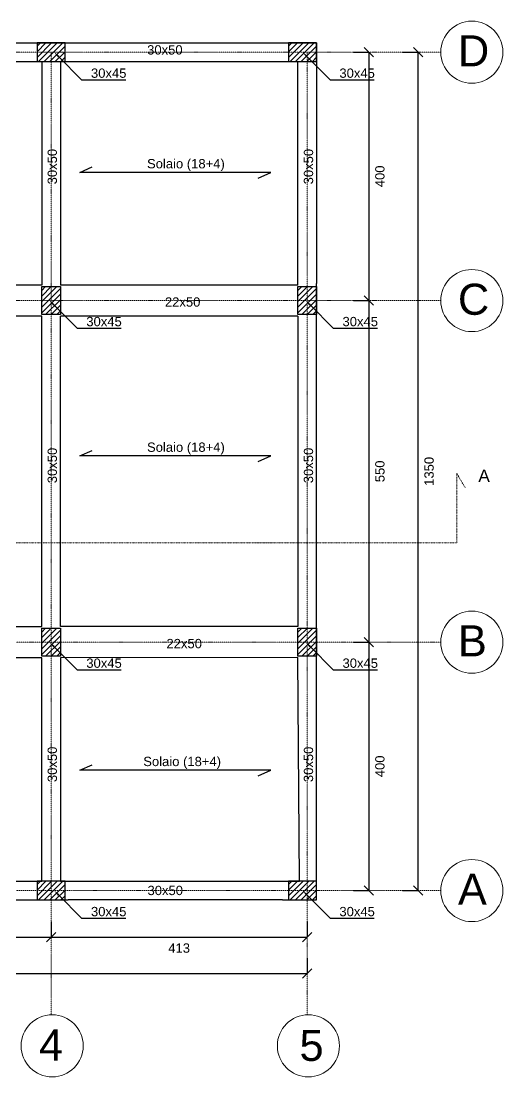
# Model space of a CAD drawing. Header units: millimetres. Extents: x -455371 to 117772, y -78417 to 116564.
# Drawn here: x -46347 to -38590, y -22450 to -5450 of the extents above; entities that cross this region are included whole.
import ezdxf
from ezdxf import colors
from ezdxf.entities.mleader import LeaderData, LeaderLine
from ezdxf.math import Vec2, Vec3

# ---------------------------------------------------------------- set-up
doc = ezdxf.new("R2010")
doc.units = ezdxf.units.MM
doc.linetypes.add('TRATTOPUNTO', pattern=[25.4, 12.7, -6.35, 0, -6.35])
doc.layers.get('0').update_dxf_attribs({"color": 255})
for name, color, linetype, lineweight in [('Cls', 7, 'Continuous', 25), ('fili fissi', 210, 'Continuous', 18), ('fili fissi tratteggiati', 210, 'TRATTOPUNTO', 18), ('quote', 5, 'Continuous', 15), ('Scritte', 7, 'Continuous', 15)]:
    doc.layers.add(name, color=color, linetype=linetype, lineweight=lineweight)
doc.layers.add('RETINI', color=253, linetype='Continuous')
doc.styles.get("Standard").update_dxf_attribs({"font": 'arial.ttf'})
doc.dimstyles.new('scala1 a 100', dxfattribs={"dimtxt": 150, "dimasz": 150, "dimexe": 0.18, "dimexo": 250, "dimgap": 100, "dimtad": 2, "dimdec": 0, "dimlfac": 0.1, "dimzin": 0, "dimdsep": 46, "dimtxsty": 'Standard', "dimblk": 'OBLIQUE', "dimcen": -100, "dimadec": 0, "dimazin": 0, "dimtfac": 1, "dimtdec": 0, "dimtofl": 0, "dimtmove": 0, "dimatfit": 3, "dimfxl": 250, "dimfxlon": 1, "dimtolj": 1, "dimtzin": 0, "dimarcsym": 0})

# ---------------------------------------------------------------- blocks, each defined once
blk = doc.blocks.new('_Oblique')
at = {"color": 0, "linetype": 'ByBlock', "lineweight": -2}
blk.add_line((-0.5, -0.5), (0.5, 0.5), dxfattribs=at)
blk = doc.blocks.new('*D2139')
at = {"layer": 'Defpoints', "color": 0, "transparency": 16777216}
for p in [(-41590, -5950), (-41590, -9950), (-40747, -9950)]:
    blk.add_point(p, dxfattribs=at)
at = {"layer": 'quote', "color": 0, "lineweight": -2, "transparency": 16777216}
for p, q in [((-40997, -5950), (-40747, -5950)), ((-40747, -5950), (-40747, -9950)), ((-40997, -9950), (-40747, -9950))]:
    blk.add_line(p, q, dxfattribs=at)
at = {"layer": 'quote', "color": 0, "lineweight": -2, "transparency": 16777216, "xscale": 150, "yscale": 150, "zscale": 150}
for p, rotation in [((-40747, -5950), 90), ((-40747, -9950), 270)]:
    blk.add_blockref('_Oblique', p, dxfattribs=dict(at, rotation=rotation))
at = {"layer": 'quote', "color": 0, "transparency": 16777216, "insert": (-40570, -7950), "char_height": 150, "attachment_point": 5, "rotation": 90}
blk.add_mtext('\\A1;400', dxfattribs=at)
blk = doc.blocks.new('*D2140')
at = {"layer": 'Defpoints', "color": 0, "transparency": 16777216}
for p in [(-41590, -9950), (-41740, -15450), (-40747, -15450)]:
    blk.add_point(p, dxfattribs=at)
at = {"layer": 'quote', "color": 0, "lineweight": -2, "transparency": 16777216}
for p, q in [((-40997, -9950), (-40747, -9950)), ((-40747, -9950), (-40747, -15450)), ((-40997, -15450), (-40747, -15450))]:
    blk.add_line(p, q, dxfattribs=at)
at = {"layer": 'quote', "color": 0, "lineweight": -2, "transparency": 16777216, "xscale": 150, "yscale": 150, "zscale": 150}
for p, rotation in [((-40747, -9950), 90), ((-40747, -15450), 270)]:
    blk.add_blockref('_Oblique', p, dxfattribs=dict(at, rotation=rotation))
at = {"layer": 'quote', "color": 0, "transparency": 16777216, "insert": (-40570, -12700), "char_height": 150, "attachment_point": 5, "rotation": 90}
blk.add_mtext('\\A1;550', dxfattribs=at)
blk = doc.blocks.new('*D2141')
at = {"layer": 'Defpoints', "color": 0, "transparency": 16777216}
for p in [(-41740, -15450), (-41740, -19450), (-40747, -19450)]:
    blk.add_point(p, dxfattribs=at)
at = {"layer": 'quote', "color": 0, "lineweight": -2, "transparency": 16777216}
for p, q in [((-40997, -15450), (-40747, -15450)), ((-40747, -15450), (-40747, -19450)), ((-40997, -19450), (-40747, -19450))]:
    blk.add_line(p, q, dxfattribs=at)
at = {"layer": 'quote', "color": 0, "lineweight": -2, "transparency": 16777216, "xscale": 150, "yscale": 150, "zscale": 150}
for p, rotation in [((-40747, -15450), 90), ((-40747, -19450), 270)]:
    blk.add_blockref('_Oblique', p, dxfattribs=dict(at, rotation=rotation))
at = {"layer": 'quote', "color": 0, "transparency": 16777216, "insert": (-40570, -17450), "char_height": 150, "attachment_point": 5, "rotation": 90}
blk.add_mtext('\\A1;400', dxfattribs=at)
blk = doc.blocks.new('*D2144')
at = {"layer": 'Defpoints', "color": 0, "transparency": 16777216}
for p in [(-51365, -19450), (-45865, -19450), (-45865, -20200)]:
    blk.add_point(p, dxfattribs=at)
at = {"layer": 'quote', "color": 0, "lineweight": -2, "transparency": 16777216}
for p, q in [((-51365, -19950), (-51365, -20200)), ((-45865, -19950), (-45865, -20200)), ((-51365, -20200), (-45865, -20200))]:
    blk.add_line(p, q, dxfattribs=at)
at = {"layer": 'quote', "color": 0, "lineweight": -2, "transparency": 16777216, "xscale": 150, "yscale": 150, "zscale": 150, "rotation": 180}
blk.add_blockref('_Oblique', (-51365, -20200), dxfattribs=at)
at = {"layer": 'quote', "color": 0, "lineweight": -2, "transparency": 16777216, "xscale": 150, "yscale": 150, "zscale": 150}
blk.add_blockref('_Oblique', (-45865, -20200), dxfattribs=at)
at = {"layer": 'quote', "color": 0, "transparency": 16777216, "insert": (-48615, -20377), "char_height": 150, "attachment_point": 5}
blk.add_mtext('\\A1;550', dxfattribs=at)
blk = doc.blocks.new('*D2145')
at = {"layer": 'Defpoints', "color": 0, "transparency": 16777216}
for p in [(-45865, -19450), (-41740, -19450), (-41740, -20200)]:
    blk.add_point(p, dxfattribs=at)
at = {"layer": 'quote', "color": 0, "lineweight": -2, "transparency": 16777216}
for p, q in [((-45865, -19950), (-45865, -20200)), ((-41740, -19950), (-41740, -20200)), ((-45865, -20200), (-41740, -20200))]:
    blk.add_line(p, q, dxfattribs=at)
at = {"layer": 'quote', "color": 0, "lineweight": -2, "transparency": 16777216, "xscale": 150, "yscale": 150, "zscale": 150, "rotation": 180}
blk.add_blockref('_Oblique', (-45865, -20200), dxfattribs=at)
at = {"layer": 'quote', "color": 0, "lineweight": -2, "transparency": 16777216, "xscale": 150, "yscale": 150, "zscale": 150}
blk.add_blockref('_Oblique', (-41740, -20200), dxfattribs=at)
at = {"layer": 'quote', "color": 0, "transparency": 16777216, "insert": (-43803, -20377), "char_height": 150, "attachment_point": 5}
blk.add_mtext('\\A1;413', dxfattribs=at)
blk = doc.blocks.new('*D2138')
at = {"layer": 'Defpoints', "color": 0, "transparency": 16777216}
for p in [(-59490, -19450), (-41740, -19450), (-41740, -20786)]:
    blk.add_point(p, dxfattribs=at)
at = {"layer": 'quote', "color": 0, "lineweight": -2, "transparency": 16777216}
for p, q in [((-59490, -20536), (-59490, -20786)), ((-41740, -20536), (-41740, -20786)), ((-59490, -20786), (-41740, -20786))]:
    blk.add_line(p, q, dxfattribs=at)
at = {"layer": 'quote', "color": 0, "lineweight": -2, "transparency": 16777216, "xscale": 150, "yscale": 150, "zscale": 150, "rotation": 180}
blk.add_blockref('_Oblique', (-59490, -20786), dxfattribs=at)
at = {"layer": 'quote', "color": 0, "lineweight": -2, "transparency": 16777216, "xscale": 150, "yscale": 150, "zscale": 150}
blk.add_blockref('_Oblique', (-41740, -20786), dxfattribs=at)
at = {"layer": 'quote', "color": 0, "transparency": 16777216, "insert": (-50615, -20963), "char_height": 150, "attachment_point": 5}
blk.add_mtext('\\A1;1775', dxfattribs=at)
blk = doc.blocks.new('*D2146')
at = {"layer": 'Defpoints', "color": 0, "transparency": 16777216}
for p in [(-41740, -5950), (-39954, -5950), (-41740, -19450)]:
    blk.add_point(p, dxfattribs=at)
at = {"layer": 'quote', "color": 0, "lineweight": -2, "transparency": 16777216}
for p, q in [((-40204, -5950), (-39954, -5950)), ((-39954, -19450), (-39954, -5950)), ((-40204, -19450), (-39954, -19450))]:
    blk.add_line(p, q, dxfattribs=at)
at = {"layer": 'quote', "color": 0, "lineweight": -2, "transparency": 16777216, "xscale": 150, "yscale": 150, "zscale": 150}
for p, rotation in [((-39954, -5950), 90), ((-39954, -19450), 270)]:
    blk.add_blockref('_Oblique', p, dxfattribs=dict(at, rotation=rotation))
at = {"layer": 'quote', "color": 0, "transparency": 16777216, "insert": (-39778, -12700), "char_height": 150, "attachment_point": 5, "rotation": 90}
blk.add_mtext('\\A1;1350', dxfattribs=at)

msp = doc.modelspace()

# ---------------------------------------------------------------- hatches: boundary and pattern name
at = {"layer": 'RETINI'}
h = msp.add_hatch(dxfattribs=at)
h.set_pattern_fill('ANSI31', color=256, scale=20)
h.set_pattern_definition([(45, (57441.82, -52022.914), (-44.90128, 44.90128), [])])
h.paths.add_polyline_path([(-45940.3, -5800.4), (-46090.3, -5800.4), (-46090.3, -6100.4), (-45940.3, -6100.4)])
h.paths.add_polyline_path([(-45640.3, -5800.4), (-45940.3, -5800.4), (-45940.3, -6100.4), (-45640.3, -6100.4)])
h = msp.add_hatch(dxfattribs=at)
h.set_pattern_fill('ANSI31', color=256, scale=20)
h.set_pattern_definition([(45, (61491.82, -52022.914), (-44.90128, 44.90128), [])])
h.paths.add_polyline_path([(-41890.3, -5800.4), (-42040.3, -5800.4), (-42040.3, -6100.4), (-41890.3, -6100.4)])
h.paths.add_polyline_path([(-41590.3, -5800.4), (-41890.3, -5800.4), (-41890.3, -6100.4), (-41590.3, -6100.4)])
h = msp.add_hatch(dxfattribs=at)
h.set_pattern_fill('ANSI31', color=256, scale=20)
h.set_pattern_definition([(45, (44527.244, 5500), (-44.90128, 44.90128), [])])
h.paths.add_polyline_path([(-45865.3, -9725.4), (-46015.3, -9725.4), (-46015.3, -10175.4), (-45865.3, -10175.4)])
h.paths.add_polyline_path([(-45715.3, -9725.4), (-45865.3, -9725.4), (-45865.3, -9950.4), (-45715.3, -9950.4)])
h.paths.add_polyline_path([(-45715.3, -9950.4), (-45865.3, -9950.4), (-45865.3, -10175.4), (-45715.3, -10175.4)])
h = msp.add_hatch(dxfattribs=at)
h.set_pattern_fill('ANSI31', color=256, scale=20)
h.set_pattern_definition([(45, (48652.244, 5500), (-44.90128, 44.90128), [])])
h.paths.add_polyline_path([(-41740.3, -9725.4), (-41890.3, -9725.4), (-41890.3, -10175.4), (-41740.3, -10175.4)])
h.paths.add_polyline_path([(-41590.3, -9725.4), (-41740.3, -9725.4), (-41740.3, -9950.4), (-41590.3, -9950.4)])
h.paths.add_polyline_path([(-41590.3, -9950.4), (-41740.3, -9950.4), (-41740.3, -10175.4), (-41590.3, -10175.4)])
h = msp.add_hatch(dxfattribs=at)
h.set_pattern_fill('ANSI31', color=256, scale=20)
h.set_pattern_definition([(45, (44527.244, 1e-11), (-44.90128, 44.90128), [])])
h.paths.add_polyline_path([(-45865.3, -15225.4), (-46015.3, -15225.4), (-46015.3, -15675.4), (-45865.3, -15675.4)])
h.paths.add_polyline_path([(-45715.3, -15225.4), (-45865.3, -15225.4), (-45865.3, -15450.4), (-45715.3, -15450.4)])
h.paths.add_polyline_path([(-45715.3, -15450.4), (-45865.3, -15450.4), (-45865.3, -15675.4), (-45715.3, -15675.4)])
h = msp.add_hatch(dxfattribs=at)
h.set_pattern_fill('ANSI31', color=256, scale=20)
h.set_pattern_definition([(45, (48652.244, 2e-11), (-44.90128, 44.90128), [])])
h.paths.add_polyline_path([(-41740.3, -15225.4), (-41890.3, -15225.4), (-41890.3, -15675.4), (-41740.3, -15675.4)])
h.paths.add_polyline_path([(-41590.3, -15225.4), (-41740.3, -15225.4), (-41740.3, -15450.4), (-41590.3, -15450.4)])
h.paths.add_polyline_path([(-41590.3, -15450.4), (-41740.3, -15450.4), (-41740.3, -15675.4), (-41590.3, -15675.4)])
h = msp.add_hatch(dxfattribs=at)
h.set_pattern_fill('ANSI31', color=256, scale=20)
h.set_pattern_definition([(45, (57441.82, -65522.914), (-44.90128, 44.90128), [])])
h.paths.add_polyline_path([(-45940.3, -19300.4), (-46090.3, -19300.4), (-46090.3, -19600.4), (-45940.3, -19600.4)])
h.paths.add_polyline_path([(-45640.3, -19300.4), (-45940.3, -19300.4), (-45940.3, -19600.4), (-45640.3, -19600.4)])
h = msp.add_hatch(dxfattribs=at)
h.set_pattern_fill('ANSI31', color=256, scale=20)
h.set_pattern_definition([(45, (61491.82, -65522.914), (-44.90128, 44.90128), [])])
h.paths.add_polyline_path([(-41890.3, -19300.4), (-42040.3, -19300.4), (-42040.3, -19600.4), (-41890.3, -19600.4)])
h.paths.add_polyline_path([(-41590.3, -19300.4), (-41890.3, -19300.4), (-41890.3, -19600.4), (-41590.3, -19600.4)])

# ---------------------------------------------------------------- linework, layer by layer
at = {"layer": 'Cls'}
for points in [[(-51090.3, -5800.4), (-46140.3, -5800.4)], [(-46140.3, -5800.4), (-45590.3, -5800.4)], [(-46090.3, -5800.4), (-46090.3, -6100.4), (-45640.3, -6100.4), (-45640.3, -5800.4), (-46090.3, -5800.4), (-46090.3, -5950.4)], [(-45590.3, -5800.4), (-42140.3, -5800.4)], [(-42140.3, -5800.4), (-41590.3, -5800.4), (-41590.3, -9675.4)], [(-42040.3, -5800.4), (-42040.3, -6100.4), (-41590.3, -6100.4), (-41590.3, -5800.4), (-42040.3, -5800.4), (-42040.3, -5950.4)], [(-45715.3, -6100.4), (-41890.3, -6100.4)], [(-45715.3, -6100.4), (-45715.3, -9700.4)], [(-41890.3, -9700.4), (-41890.3, -6100.4)], [(-42530, -7977.8), (-42327.7, -7887.9), (-43865.3, -7887.9), (-45402.9, -7887.9), (-45200.6, -7798.1)], [(-41590.3, -15175.4), (-41590.3, -9675.4)], [(-46015.3, -10175.4), (-46015.3, -9725.4), (-45715.3, -9725.4), (-45715.3, -10175.4), (-46015.3, -10175.4)], [(-41890.3, -9700.4), (-45715.3, -9700.4)], [(-41890.3, -10175.4), (-41890.3, -9725.4), (-41590.3, -9725.4), (-41590.3, -10175.4), (-41890.3, -10175.4)], [(-46015.3, -10200.4), (-51215.3, -10200.4), (-51215.3, -15200.4), (-46015.3, -15200.4)], [(-46015.3, -15200.4), (-46015.3, -10200.4)], [(-45715.3, -15200.4), (-45715.3, -10200.4)], [(-41890.3, -10200.4), (-41890.3, -15200.4), (-45715.3, -15200.4)], [(-41890.3, -10200.4), (-45715.3, -10200.4)], [(-42530, -12542.3), (-42327.7, -12452.5), (-43865.3, -12452.5), (-45402.9, -12452.5), (-45200.6, -12362.7)], [(-46015.3, -15675.4), (-46015.3, -15225.4), (-45715.3, -15225.4), (-45715.3, -15675.4), (-46015.3, -15675.4)], [(-42140.3, -19600.4), (-41590.3, -19600.4), (-41590.3, -15175.4)], [(-41890.3, -15675.4), (-41890.3, -15225.4), (-41590.3, -15225.4), (-41590.3, -15675.4), (-41890.3, -15675.4)], [(-45715.3, -15700.4), (-45715.3, -19300.4), (-41865.3, -19300.4), (-41890.5, -15699.6), (-45715.3, -15700.4)], [(-42530, -17602.8), (-42327.7, -17512.9), (-43865.3, -17512.9), (-45402.9, -17512.9), (-45200.6, -17423.1)], [(-51115.3, -19300.4), (-46115.3, -19300.4)], [(-46090.3, -19300.4), (-46090.3, -19600.4), (-45640.3, -19600.4), (-45640.3, -19300.4), (-46090.3, -19300.4), (-46090.3, -19450.4)], [(-42040.3, -19300.4), (-42040.3, -19600.4), (-41590.3, -19600.4), (-41590.3, -19300.4), (-42040.3, -19300.4), (-42040.3, -19450.4)], [(-51365.3, -19600.4), (-45865.3, -19600.4)], [(-46140.3, -19600.4), (-45590.3, -19600.4)], [(-42140.3, -19600.4), (-45590.3, -19600.4)]]:
    msp.add_lwpolyline(points, dxfattribs=at)
for points in [[(-46015.3, -9700.4), (-51215.3, -9700.4), (-51215.3, -6100.4), (-46015.3, -6100.4)], [(-46015.3, -15700.4), (-51215.3, -15700.4), (-51215.3, -19300.4), (-46015.3, -19300.4)]]:
    msp.add_lwpolyline(points, close=True, dxfattribs=at)
at = {"layer": 'fili fissi'}
for centre in [(-39090.3, -5950.4), (-39090.3, -9950.4), (-39090.3, -15450.4), (-39090.3, -19450.4), (-45846.8, -21950.1), (-41721.8, -21950.1)]:
    msp.add_circle(centre, 500, dxfattribs=at)
at = {"layer": 'fili fissi tratteggiati', "ltscale": 0.25}
for p, q in [((-59490.3, -5950.4), (-39590.3, -5950.4)), ((-59490.3, -9950.4), (-39590.3, -9950.4)), ((-39590.3, -15450.4), (-59615.3, -15450.4))]:
    msp.add_line(p, q, dxfattribs=at)
at = {"layer": 'fili fissi tratteggiati'}
for p, q in [((-39334.2, -13849.9), (-39334.2, -12730.7)), ((-39334.2, -12730.7), (-39194.7, -12968.6)), ((-60172.8, -13849.9), (-39334.2, -13849.9))]:
    msp.add_line(p, q, dxfattribs=at)
at = {"layer": 'fili fissi tratteggiati', "ltscale": 0.25}
for points in [[(-45865.3, -5950.4), (-45865.3, -21450.4)], [(-41740.3, -21450.4), (-41740.3, -5950.4)], [(-59465.3, -19450.4), (-39590.3, -19450.4)]]:
    msp.add_lwpolyline(points, dxfattribs=at)

# ---------------------------------------------------------------- texts
at = {"layer": 'Scritte', "attachment_point": 1}
for s, width, gutter_width, heights, insert, char_height in [('D', 937.472, 12.5, [0], (-39314.2, -5678.9), 500), ('30x50', 1161.595, 12.5, [0], (-44318.1, -5838.3), 150), ('Solaio (18+4)', 1399.609, 12.5, [0], (-44319.9, -7671.1), 150), ('C', 937.472, 12.5, [0], (-39314.2, -9678.9), 500), ('22x50', 1161.595, 12.5, [0], (-44031.8, -9898.3), 150), ('Solaio (18+4)', 1399.609, 12.5, [0], (-44319.9, -12235.6), 150), ('\\pxqc;A', 437.901, 0, [313.3], (-39111.9, -12672.2), 200), ('B', 937.472, 12.5, [0], (-39314.2, -15178.9), 500), ('22x50', 1161.595, 12.5, [0], (-44006.8, -15398.3), 150), ('Solaio (18+4)', 1399.609, 12.5, [0], (-44380.5, -17296.1), 150), ('A', 937.472, 12.5, [0], (-39314.2, -19178.9), 500), ('30x50', 1161.595, 12.5, [0], (-44312.2, -19373.1), 150), ('4', 937.472, 12.5, [0], (-46060, -21686.4), 500), ('5', 937.472, 12.5, [0], (-41865.2, -21692.7), 500)]:
    msp.add_mtext_dynamic_manual_height_columns(s, width=width, gutter_width=gutter_width, heights=heights, dxfattribs=dict(at, insert=insert, char_height=char_height))
at = {"layer": 'Scritte', "char_height": 150, "attachment_point": 1, "rotation": 90}
for insert in [(-45920.7, -8078.6), (-41795.7, -8078.6), (-45920.7, -12891.1), (-41795.7, -12891.1), (-45920.7, -17703.6), (-41795.7, -17703.6)]:
    msp.add_mtext_dynamic_manual_height_columns('30x50', width=1136.536, gutter_width=12.5, heights=[0], dxfattribs=dict(at, insert=insert))

# ---------------------------------------------------------------- dimensions: what is measured, and where the dimension line sits
at = {"layer": 'quote'}
for base, p1, p2, picture, middle in [((-39954.2, -5950.4), (-41740.3, -19450.4), (-41740.3, -5950.4), '*D2146', (-39777.6, -12700.4)), ((-40746.7, -9950.4), (-41590.3, -5950.4), (-41590.3, -9950.4), '*D2139', (-40570.1, -7950.4))]:
    dim = msp.add_linear_dim(base=base, p1=p1, p2=p2, angle=90, dimstyle='scala1 a 100', dxfattribs=at)
    dim.commit()
    dim.dimension.update_dxf_attribs({"geometry": picture, "text_midpoint": middle})
for base, p1, p2, picture, middle in [((-40746.7, -15450.4), (-41590.3, -9950.4), (-41740.3, -15450.4), '*D2140', (-40570.1, -12700.4)), ((-40746.7, -19450.4), (-41740.3, -15450.4), (-41740.3, -19450.4), '*D2141', (-40570.1, -17450.4))]:
    dim = msp.add_linear_dim(base=base, p1=p1, p2=p2, angle=90, dimstyle='scala1 a 100', override={"dimtmove": 1}, dxfattribs=at)
    dim.commit()
    dim.dimension.update_dxf_attribs({"geometry": picture, "text_midpoint": middle})
dim = msp.add_linear_dim(base=(-41740.3, -20786.3), p1=(-59490.3, -19450.4), p2=(-41740.3, -19450.4), dimstyle='scala1 a 100', dxfattribs=at)
dim.commit()
dim.dimension.update_dxf_attribs({"geometry": '*D2138', "text_midpoint": (-50615.3, -20962.9)})
for base, p1, p2, picture, middle in [((-45865.3, -20200.1), (-51365.3, -19450.4), (-45865.3, -19450.4), '*D2144', (-48615.3, -20376.6)), ((-41740.3098744, -20200.0565188), (-45865.3098744, -19450.4367595), (-41740.3098744, -19450.4367595), '*D2145', (-43802.8098744, -20376.6936266))]:
    dim = msp.add_linear_dim(base=base, p1=p1, p2=p2, dimstyle='scala1 a 100', override={"dimtmove": 1}, dxfattribs=at)
    dim.commit()
    dim.dimension.update_dxf_attribs({"geometry": picture, "text_midpoint": middle})

# ---------------------------------------------------------------- leaders
ml = msp.add_multileader_mtext('Standard', dxfattribs=at)
ml.set_content('30x45', color=256)
ml.set_leader_properties()
ml.build(insert=Vec2(0, 0))
ml.multileader.update_dxf_attribs({"text_left_attachment_type": 6, "text_right_attachment_type": 6, "dogleg_length": 100, "arrow_head_size": 100})
ctx = ml.context
ctx.base_point, ctx.char_height, ctx.arrow_head_size, ctx.landing_gap_size, ctx.plane_origin = Vec3(-45272.4, -6393.3), 150, 100, 50, Vec3(-45815.3, -5950.4)
ctx.left_attachment, ctx.right_attachment = 6, 6
notes = []
notes.append((ctx, [(0, (1, 1, 0), (-45372.4, -6393.3), (1, 0), 100, [(0, [(-45815.3, -5950.4), (-45372.4, -6393.3)], 0, [])])]))
ctx.mtext.insert, ctx.mtext.flow_direction = Vec3(-45222.4, -6213.3), 5
ml = msp.add_multileader_mtext('Standard', dxfattribs=at)
ml.set_content('30x45', color=256)
ml.set_leader_properties()
ml.build(insert=Vec2(0, 0))
ml.multileader.update_dxf_attribs({"text_left_attachment_type": 6, "text_right_attachment_type": 6, "dogleg_length": 100, "arrow_head_size": 100})
ctx = ml.context
ctx.base_point, ctx.char_height, ctx.arrow_head_size, ctx.landing_gap_size, ctx.plane_origin = Vec3(-41272.4, -6393.3), 150, 100, 50, Vec3(-41815.3, -5950.4)
ctx.left_attachment, ctx.right_attachment = 6, 6
notes.append((ctx, [(0, (1, 1, 0), (-41372.4, -6393.3), (1, 0), 100, [(0, [(-41815.3, -5950.4), (-41372.4, -6393.3)], 0, [])])]))
ctx.mtext.insert, ctx.mtext.flow_direction = Vec3(-41222.4, -6213.3), 5
ml = msp.add_multileader_mtext('Standard', dxfattribs=at)
ml.set_content('30x45', color=256)
ml.set_leader_properties()
ml.build(insert=Vec2(0, 0))
ml.multileader.update_dxf_attribs({"text_left_attachment_type": 6, "text_right_attachment_type": 6, "dogleg_length": 100, "arrow_head_size": 100})
ctx = ml.context
ctx.base_point, ctx.char_height, ctx.arrow_head_size, ctx.landing_gap_size, ctx.plane_origin = Vec3(-45347.4, -10393.3), 150, 100, 50, Vec3(-45890.3, -9950.4)
ctx.left_attachment, ctx.right_attachment = 6, 6
notes.append((ctx, [(0, (1, 1, 0), (-45447.4, -10393.3), (1, 0), 100, [(0, [(-45890.3, -9950.4), (-45447.4, -10393.3)], 0, [])])]))
ctx.mtext.insert, ctx.mtext.flow_direction = Vec3(-45297.4, -10213.3), 5
ml = msp.add_multileader_mtext('Standard', dxfattribs=at)
ml.set_content('30x45', color=256)
ml.set_leader_properties()
ml.build(insert=Vec2(0, 0))
ml.multileader.update_dxf_attribs({"text_left_attachment_type": 6, "text_right_attachment_type": 6, "dogleg_length": 100, "arrow_head_size": 100})
ctx = ml.context
ctx.base_point, ctx.char_height, ctx.arrow_head_size, ctx.landing_gap_size, ctx.plane_origin = Vec3(-41222.4, -10393.3), 150, 100, 50, Vec3(-41765.3, -9950.4)
ctx.left_attachment, ctx.right_attachment = 6, 6
notes.append((ctx, [(0, (1, 1, 0), (-41322.4, -10393.3), (1, 0), 100, [(0, [(-41765.3, -9950.4), (-41322.4, -10393.3)], 0, [])])]))
ctx.mtext.insert, ctx.mtext.flow_direction = Vec3(-41172.4, -10213.3), 5
ml = msp.add_multileader_mtext('Standard', dxfattribs=at)
ml.set_content('30x45', color=256)
ml.set_leader_properties()
ml.build(insert=Vec2(0, 0))
ml.multileader.update_dxf_attribs({"text_left_attachment_type": 6, "text_right_attachment_type": 6, "dogleg_length": 100, "arrow_head_size": 100})
ctx = ml.context
ctx.base_point, ctx.char_height, ctx.arrow_head_size, ctx.landing_gap_size, ctx.plane_origin = Vec3(-45347.4, -15893.3), 150, 100, 50, Vec3(-45890.3, -15450.4)
ctx.left_attachment, ctx.right_attachment = 6, 6
notes.append((ctx, [(0, (1, 1, 0), (-45447.4, -15893.3), (1, 0), 100, [(0, [(-45890.3, -15450.4), (-45447.4, -15893.3)], 0, [])])]))
ctx.mtext.insert, ctx.mtext.flow_direction = Vec3(-45297.4, -15713.3), 5
ml = msp.add_multileader_mtext('Standard', dxfattribs=at)
ml.set_content('30x45', color=256)
ml.set_leader_properties()
ml.build(insert=Vec2(0, 0))
ml.multileader.update_dxf_attribs({"text_left_attachment_type": 6, "text_right_attachment_type": 6, "dogleg_length": 100, "arrow_head_size": 100})
ctx = ml.context
ctx.base_point, ctx.char_height, ctx.arrow_head_size, ctx.landing_gap_size, ctx.plane_origin = Vec3(-41222.4, -15893.3), 150, 100, 50, Vec3(-41765.3, -15450.4)
ctx.left_attachment, ctx.right_attachment = 6, 6
notes.append((ctx, [(0, (1, 1, 0), (-41322.4, -15893.3), (1, 0), 100, [(0, [(-41765.3, -15450.4), (-41322.4, -15893.3)], 0, [])])]))
ctx.mtext.insert, ctx.mtext.flow_direction = Vec3(-41172.4, -15713.3), 5
ml = msp.add_multileader_mtext('Standard', dxfattribs=at)
ml.set_content('30x45', color=256)
ml.set_leader_properties()
ml.build(insert=Vec2(0, 0))
ml.multileader.update_dxf_attribs({"text_left_attachment_type": 6, "text_right_attachment_type": 6, "dogleg_length": 100, "arrow_head_size": 100})
ctx = ml.context
ctx.base_point, ctx.char_height, ctx.arrow_head_size, ctx.landing_gap_size, ctx.plane_origin = Vec3(-45272.4, -19893.3), 150, 100, 50, Vec3(-45815.3, -19450.4)
ctx.left_attachment, ctx.right_attachment = 6, 6
notes.append((ctx, [(0, (1, 1, 0), (-45372.4, -19893.3), (1, 0), 100, [(0, [(-45815.3, -19450.4), (-45372.4, -19893.3)], 0, [])])]))
ctx.mtext.insert, ctx.mtext.flow_direction = Vec3(-45222.4, -19713.3), 5
ml = msp.add_multileader_mtext('Standard', dxfattribs=at)
ml.set_content('30x45', color=256)
ml.set_leader_properties()
ml.build(insert=Vec2(0, 0))
ml.multileader.update_dxf_attribs({"text_left_attachment_type": 6, "text_right_attachment_type": 6, "dogleg_length": 100, "arrow_head_size": 100})
ctx = ml.context
ctx.base_point, ctx.char_height, ctx.arrow_head_size, ctx.landing_gap_size, ctx.plane_origin = Vec3(-41272.4, -19893.3), 150, 100, 50, Vec3(-41815.3, -19450.4)
ctx.left_attachment, ctx.right_attachment = 6, 6
notes.append((ctx, [(0, (1, 1, 0), (-41372.4, -19893.3), (1, 0), 100, [(0, [(-41815.3, -19450.4), (-41372.4, -19893.3)], 0, [])])]))
ctx.mtext.insert, ctx.mtext.flow_direction = Vec3(-41222.4, -19713.3), 5
for ctx, leaders in notes:
    for number, flags, end, landing, length, lines in leaders:
        leader = LeaderData()
        leader.index, (leader.has_last_leader_line, leader.has_dogleg_vector, leader.attachment_direction) = number, flags
        leader.last_leader_point, leader.dogleg_vector, leader.dogleg_length = Vec3(end), Vec3(landing), length
        for number, points, colour, breaks in lines:
            line = LeaderLine()
            line.index, line.vertices, line.color, line.breaks = number, Vec3.list(points), colors.encode_raw_color(colour), breaks
            leader.lines.append(line)
        ctx.leaders.append(leader)

doc.saveas('drawing.dxf')
